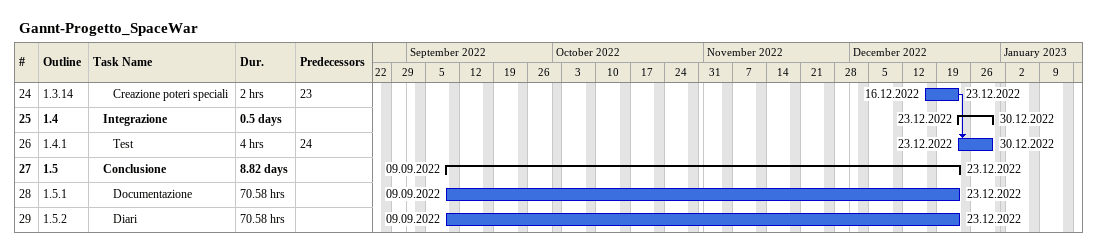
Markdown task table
Gannt-Progetto_SpaceWar

| ID | WBS | Task | Duration | Start | Finish | Predecessors |
|---|---|---|---|---|---|---|
| 24 | 1.3.14 | Creazione poteri speciali | 2h | 2022-12-16 | 2022-12-23 | 23 |
| 25 | 1.4 | **Integrazione** | 0.5d | 2022-12-23 | 2022-12-30 |  |
| 26 | 1.4.1 | Test | 4h | 2022-12-23 | 2022-12-30 | 24 |
| 27 | 1.5 | **Conclusione** | 8.82d | 2022-09-09 | 2022-12-23 |  |
| 28 | 1.5.1 | Documentazione | 70.58h | 2022-09-09 | 2022-12-23 |  |
| 29 | 1.5.2 | Diari | 70.58h | 2022-09-09 | 2022-12-23 |  |
